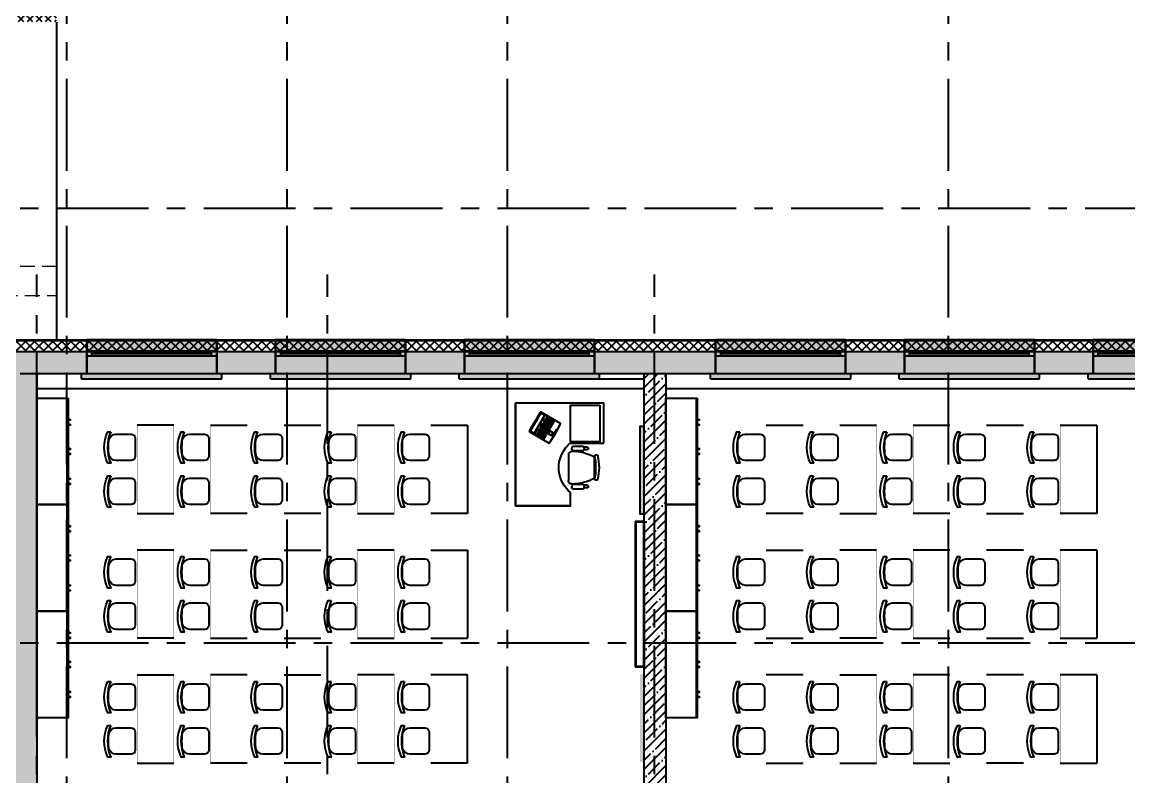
# Model space of a CAD drawing. Header units: millimetres. Extents: x -9318 to 9016603, y 0 to 838141.
# Drawn here: x 80797 to 95863, y 417267 to 427543 of the extents above; entities that cross this region are included whole.
import ezdxf
from ezdxf import colors
from ezdxf.entities.mleader import LeaderData, LeaderLine
from ezdxf.math import Vec2, Vec3

# ---------------------------------------------------------------- set-up
doc = ezdxf.new("R2010")
doc.units = ezdxf.units.MM
doc.linetypes.add('CENTER', pattern=[2, 1.25, -0.25, 0.25, -0.25])
doc.linetypes.add('HIDDEN', pattern=[6, 4, -2])
doc.layers.add('ТХ_мебель передв', color=250, linetype='Continuous', lineweight=13)
doc.styles.add('ISOCPEUR', font='isocpeur.ttf', dxfattribs={"width": 0.7})

# ---------------------------------------------------------------- blocks, each defined once
blk = doc.blocks.new('*U570')
h = blk.add_hatch(color=8)
h.dxf.hatch_style = 1
h.paths.add_polyline_path([(-1840, -310), (70, -310), (70, -240), (0, -240), (0, 220), (-1770, 220), (-1770, -240), (-1840, -240)])
at = {"color": 8, "lineweight": 30}
for p, q in [((-1770, -240), (-1770, 220)), ((0, -240), (0, 220))]:
    blk.add_line(p, q, dxfattribs=at)
at = {"color": 8}
for p, q in [((0, 220), (-1770, 220)), ((-1770, 70), (0, 70)), ((-1770, 0), (0, 0)), ((-1700, 0), (-1700, 70)), ((-1700, 35), (-70, 35)), ((-70, 0), (-70, 70)), ((-1840, -310), (-1840, -240)), ((-1840, -240), (-1770, -240)), ((0, -240), (70, -240)), ((70, -310), (70, -240)), ((-1840, -310), (70, -310))]:
    blk.add_line(p, q, dxfattribs=at)
blk = doc.blocks.new('*U571')
h = blk.add_hatch(color=8)
h.dxf.hatch_style = 1
h.paths.add_polyline_path([(-1840, -310), (70, -310), (70, -240), (0, -240), (0, 220), (-1770, 220), (-1770, -240), (-1840, -240)])
at = {"color": 8, "lineweight": 30}
for p, q in [((-1770, -240), (-1770, 220)), ((0, -240), (0, 220))]:
    blk.add_line(p, q, dxfattribs=at)
at = {"color": 8}
for p, q in [((0, 220), (-1770, 220)), ((-1770, 70), (0, 70)), ((-1770, 0), (0, 0)), ((-1700, 0), (-1700, 70)), ((-1700, 35), (-70, 35)), ((-70, 0), (-70, 70)), ((-1840, -310), (-1840, -240)), ((-1840, -240), (-1770, -240)), ((0, -240), (70, -240)), ((70, -310), (70, -240)), ((-1840, -310), (70, -310))]:
    blk.add_line(p, q, dxfattribs=at)
blk = doc.blocks.new('*U572')
h = blk.add_hatch(color=8)
h.dxf.hatch_style = 1
h.paths.add_polyline_path([(-1840, -310), (70, -310), (70, -240), (0, -240), (0, 220), (-1770, 220), (-1770, -240), (-1840, -240)])
at = {"color": 8, "lineweight": 30}
for p, q in [((-1770, -240), (-1770, 220)), ((0, -240), (0, 220))]:
    blk.add_line(p, q, dxfattribs=at)
at = {"color": 8}
for p, q in [((0, 220), (-1770, 220)), ((-1770, 70), (0, 70)), ((-1770, 0), (0, 0)), ((-1700, 0), (-1700, 70)), ((-1700, 35), (-70, 35)), ((-70, 0), (-70, 70)), ((-1840, -310), (-1840, -240)), ((-1840, -240), (-1770, -240)), ((0, -240), (70, -240)), ((70, -310), (70, -240)), ((-1840, -310), (70, -310))]:
    blk.add_line(p, q, dxfattribs=at)
blk = doc.blocks.new('*U550')
h = blk.add_hatch(color=8)
h.dxf.hatch_style = 1
h.paths.add_polyline_path([(-1840, -310), (70, -310), (70, -240), (0, -240), (0, 220), (-1770, 220), (-1770, -240), (-1840, -240)])
at = {"color": 8, "lineweight": 30}
for p, q in [((-1770, -240), (-1770, 220)), ((0, -240), (0, 220))]:
    blk.add_line(p, q, dxfattribs=at)
at = {"color": 8}
for p, q in [((0, 220), (-1770, 220)), ((-1770, 70), (0, 70)), ((-1770, 0), (0, 0)), ((-1700, 0), (-1700, 70)), ((-1700, 35), (-70, 35)), ((-70, 0), (-70, 70)), ((-1840, -310), (-1840, -240)), ((-1840, -240), (-1770, -240)), ((0, -240), (70, -240)), ((70, -310), (70, -240)), ((-1840, -310), (70, -310))]:
    blk.add_line(p, q, dxfattribs=at)
blk = doc.blocks.new('*U551')
h = blk.add_hatch(color=8)
h.dxf.hatch_style = 1
h.paths.add_polyline_path([(-1840, -310), (70, -310), (70, -240), (0, -240), (0, 220), (-1770, 220), (-1770, -240), (-1840, -240)])
at = {"color": 8, "lineweight": 30}
for p, q in [((-1770, -240), (-1770, 220)), ((0, -240), (0, 220))]:
    blk.add_line(p, q, dxfattribs=at)
at = {"color": 8}
for p, q in [((0, 220), (-1770, 220)), ((-1770, 70), (0, 70)), ((-1770, 0), (0, 0)), ((-1700, 0), (-1700, 70)), ((-1700, 35), (-70, 35)), ((-70, 0), (-70, 70)), ((-1840, -310), (-1840, -240)), ((-1840, -240), (-1770, -240)), ((0, -240), (70, -240)), ((70, -310), (70, -240)), ((-1840, -310), (70, -310))]:
    blk.add_line(p, q, dxfattribs=at)
blk = doc.blocks.new('*U552')
h = blk.add_hatch(color=8)
h.dxf.hatch_style = 1
h.paths.add_polyline_path([(-1840, -310), (70, -310), (70, -240), (0, -240), (0, 220), (-1770, 220), (-1770, -240), (-1840, -240)])
at = {"color": 8, "lineweight": 30}
for p, q in [((-1770, -240), (-1770, 220)), ((0, -240), (0, 220))]:
    blk.add_line(p, q, dxfattribs=at)
at = {"color": 8}
for p, q in [((0, 220), (-1770, 220)), ((-1770, 70), (0, 70)), ((-1770, 0), (0, 0)), ((-1700, 0), (-1700, 70)), ((-1700, 35), (-70, 35)), ((-70, 0), (-70, 70)), ((-1840, -310), (-1840, -240)), ((-1840, -240), (-1770, -240)), ((0, -240), (70, -240)), ((70, -310), (70, -240)), ((-1840, -310), (70, -310))]:
    blk.add_line(p, q, dxfattribs=at)
blk = doc.blocks.new('_DotSmall')
at = {"color": 8, "linetype": 'ByBlock', "const_width": 0.5}
blk.add_lwpolyline([(-0.0625, 0, 1), (0.0625, 0, 1)], format="xyb", close=True, dxfattribs=at)
blk = doc.blocks.new('У018')
at = {"layer": 'ТХ_мебель передв', "color": 8, "ltscale": 100, "const_width": 2}
blk.add_lwpolyline([(94750, 82280), (95250, 82280), (95250, 81080), (94750, 81080)], close=True, dxfattribs=at)
blk = doc.blocks.new('тумба под доской')
at = {"color": 8}
for points in [[(-1451, -426), (0, -426), (0, 0), (-1451, 0)], [(-1165, -453), (-1149, -453), (-1149, -426), (-1165, -426)], [(-1096, -453), (-1080, -453), (-1080, -426), (-1096, -426)], [(-768, -453), (-752, -453), (-752, -426), (-768, -426)], [(-699, -453), (-683, -453), (-683, -426), (-699, -426)], [(-360, -453), (-344, -453), (-344, -426), (-360, -426)], [(-291, -453), (-275, -453), (-275, -426), (-291, -426)]]:
    blk.add_lwpolyline(points, close=True, dxfattribs=at)
blk.add_lwpolyline([(-1451, -410), (0, -410)], dxfattribs=at)
blk = doc.blocks.new('laptop')
at = {"color": 8}
for p, q in [((-150, 325), (-155, 323)), ((-150, 325), (-155, 323)), ((-155, 323), (-155, 10)), ((-155, 323), (-155, 10)), ((-150, 313), (-155, 311)), ((0, 326), (-150, 325)), ((0, 326), (-150, 325)), ((0, 314), (-150, 313)), ((-143, 309), (-140, 310)), ((-143, 254), (-143, 309)), ((-140, 310), (140, 310)), ((150, 325), (0, 326)), ((150, 325), (0, 326)), ((150, 313), (0, 314)), ((140, 310), (143, 309)), ((143, 309), (143, 254)), ((155, 323), (150, 325)), ((155, 323), (150, 325)), ((155, 311), (150, 313)), ((155, 10), (155, 323)), ((155, 10), (155, 323)), ((155, 248), (-155, 248)), ((-147, 210), (-147, 234)), ((-147, 210), (-147, 100)), ((147, 210), (-147, 210)), ((-147, 210), (-72, 210)), ((-130, 194), (-147, 194)), ((147, 192), (-147, 192)), ((147, 173), (-147, 173)), ((147, 155), (-147, 155)), ((-140, 253), (-143, 254)), ((140, 253), (-140, 253)), ((-138, 192), (-138, 173)), ((-137, 244), (-96, 244)), ((-130, 210), (-130, 194)), ((-129, 173), (-129, 155)), ((-128, 210), (-128, 194)), ((76, 194), (-128, 194)), ((-123, 155), (-123, 137)), ((-119, 192), (-119, 173)), ((-111, 210), (-111, 194)), ((-110, 173), (-110, 155)), ((-103, 155), (-103, 137)), ((-99, 192), (-99, 173)), ((-94, 210), (-94, 194)), ((-68, 219), (-92, 243)), ((-90, 173), (-90, 155)), ((-84, 155), (-84, 137)), ((-80, 192), (-80, 173)), ((-77, 210), (-77, 194)), ((-71, 173), (-71, 155)), ((-64, 155), (-64, 137)), ((-60, 210), (-60, 194)), ((-60, 192), (-60, 173)), ((-51, 173), (-51, 155)), ((-45, 155), (-45, 137)), ((-43, 210), (-43, 194)), ((-41, 192), (-41, 173)), ((-32, 173), (-32, 155)), ((-26, 210), (-26, 194)), ((-25, 155), (-25, 137)), ((-19, 242), (-21, 242)), ((-21, 242), (-21, 237)), ((-21, 237), (-19, 237)), ((-21, 226), (-21, 220)), ((21, 226), (-21, 226)), ((-21, 220), (21, 220)), ((-21, 192), (-21, 173)), ((-19, 237), (-19, 242)), ((-12, 173), (-12, 155)), ((-9, 210), (-9, 194)), ((-6, 242), (-8, 242)), ((-8, 242), (-8, 237)), ((-8, 237), (-6, 237)), ((-6, 237), (-6, 242)), ((-6, 155), (-6, 137)), ((-2, 192), (-2, 173)), ((8, 242), (6, 242)), ((6, 242), (6, 237)), ((6, 237), (8, 237)), ((7, 173), (7, 155)), ((8, 237), (8, 242)), ((8, 210), (8, 194)), ((14, 155), (14, 137)), ((18, 192), (18, 173)), ((21, 242), (19, 242)), ((19, 242), (19, 237)), ((19, 237), (21, 237)), ((21, 237), (21, 242)), ((21, 220), (21, 226)), ((25, 210), (25, 194)), ((27, 173), (27, 155)), ((33, 155), (33, 137)), ((37, 192), (37, 173)), ((42, 210), (42, 194)), ((46, 173), (46, 155)), ((53, 155), (53, 137)), ((57, 192), (57, 173)), ((59, 210), (59, 194)), ((66, 173), (66, 155)), ((68, 219), (92, 243)), ((69, 210), (69, 211)), ((69, 210), (69, 211)), ((147, 210), (69, 210)), ((72, 155), (72, 137)), ((76, 210), (76, 194)), ((76, 192), (76, 173)), ((79, 210), (79, 194)), ((147, 194), (79, 194)), ((85, 173), (85, 155)), ((92, 155), (92, 137)), ((96, 244), (137, 244)), ((96, 210), (96, 194)), ((96, 192), (96, 173)), ((105, 173), (105, 155)), ((113, 210), (113, 194)), ((129, 192), (129, 100)), ((130, 210), (130, 194)), ((143, 254), (140, 253)), ((147, 234), (147, 210)), ((147, 210), (147, 100)), ((-155, 10), (-155, 8)), ((-155, 8), (-152, 5)), ((-152, 5), (-150, 5)), ((-150, 5), (0, 0)), ((147, 137), (-147, 137)), ((147, 118), (-147, 118)), ((147, 100), (-147, 100)), ((-123, 118), (-123, 100)), ((-114, 137), (-114, 118)), ((-98, 118), (-98, 100)), ((-94, 137), (-94, 118)), ((-75, 137), (-75, 118)), ((-74, 118), (-74, 100)), ((-59, 14), (-59, 1)), ((59, 14), (-59, 14)), ((-59, 1), (-59, 14)), ((-59, 14), (59, 14)), ((-55, 137), (-55, 118)), ((-55, 118), (-55, 100)), ((-36, 137), (-36, 118)), ((-16, 137), (-16, 118)), ((0, 0), (150, 5)), ((3, 137), (3, 118)), ((9, 118), (9, 100)), ((23, 137), (23, 118)), ((29, 118), (29, 100)), ((42, 137), (42, 118)), ((48, 118), (48, 100)), ((59, 1), (59, 14)), ((59, 14), (59, 1)), ((62, 137), (62, 118)), ((68, 118), (68, 100)), ((81, 137), (81, 118)), ((87, 118), (87, 100)), ((90, 118), (90, 100)), ((109, 137), (109, 100)), ((150, 5), (153, 6)), ((153, 6), (155, 8)), ((155, 8), (155, 10))]:
    blk.add_line(p, q, dxfattribs=at)
blk.add_lwpolyline([(-52, 79), (-4, 79), (-4, 39), (-52, 39)], close=True, dxfattribs=at)
for centre, radius, start, end in [((-137, 234), 10, 90, 180), ((-96, 239), 5, 45, 90), ((-72, 215), 5, 270, 45), ((72, 215), 5, 135, 236.1175), ((96, 239), 5, 90, 135), ((137, 234), 10, 0, 90), ((-150, 10), 5, 180, 266.4167), ((0, 2405), 2405, 266.4167, 273.5833), ((150, 10), 5, 273.5833, 0)]:
    blk.add_arc(centre, radius, start, end, dxfattribs=at)
blk = doc.blocks.new('мваи')
at = {"color": 8}
for points in [[(95699, 222916), (95154, 222916), (95154, 221715), (96551, 221715), (96551, 222466), (96371, 222466)], [(95699, 222456), (95699, 222916)], [(95752, 222694), (95752, 222646)], [(95789, 222694), (95789, 222646)], [(96271, 222694), (96271, 222646)], [(96308, 222694), (96308, 222646)], [(95741, 222641), (95741, 222493)], [(95800, 222641), (95800, 222493)], [(96260, 222641), (96260, 222493)], [(96324, 222641), (96324, 222493)], [(96551, 222466), (96551, 221715), (95154, 221715)]]:
    blk.add_lwpolyline(points, dxfattribs=at)
blk.add_lwpolyline([(95180, 222864), (95678, 222864), (95678, 222466), (95180, 222466)], close=True, dxfattribs=at)
blk.add_lwpolyline([(96250, 222482, 0.127479), (96170, 222789, 0.028308), (95890, 222789, 0.127479), (95810, 222482, 0.416667), (95858, 222435), (96207, 222435)], format="xyb", dxfattribs=at)
for centre, radius, start, end in [((96030, 222190), 667, 75.9812, 104.0188), ((96030, 221982), 829, 78.7648, 101.2352)]:
    blk.add_arc(centre, radius, start, end, dxfattribs=at)
for points in [[(95868, 222795), (95858, 222800), (95852, 222821), (95863, 222832)], [(95863, 222832), (95863, 222837), (95868, 222837), (95868, 222837)], [(96191, 222837), (96202, 222832), (96207, 222816), (96197, 222800)], [(95752, 222694), (95757, 222705), (95768, 222710), (95778, 222705)], [(95778, 222705), (95784, 222699), (95784, 222699), (95789, 222694)], [(96197, 222800), (96197, 222800), (96197, 222795), (96191, 222795)], [(96271, 222694), (96276, 222705), (96292, 222710), (96302, 222705)], [(96302, 222705), (96302, 222699), (96308, 222699), (96308, 222694)], [(95741, 222641), (95757, 222652), (95778, 222652), (95800, 222641)], [(96260, 222641), (96281, 222652), (96302, 222652), (96324, 222641)], [(95757, 222403), (95736, 222419), (95715, 222435), (95699, 222456)], [(95800, 222493), (95778, 222482), (95757, 222482), (95741, 222493)], [(96371, 222466), (96218, 222281), (95942, 222249), (95757, 222403)], [(96250, 222482), (96255, 222456), (96234, 222435), (96207, 222435)], [(96324, 222493), (96302, 222482), (96281, 222482), (96260, 222493)]]:
    blk.add_open_spline(points, degree=3, dxfattribs=at)
at = {"color": 8, "rotation": 150}
blk.add_blockref('laptop', (95567, 222259), dxfattribs=at)
blk = doc.blocks.new('Стул парты')
at = {"color": 8}
for points in [[(-95, -360, -0.36493), (-180, -259), (-180, -58, -0.414078), (-122, 0), (122, 0, -0.414078), (180, -58), (180, -259, -0.36493), (95, -360, -0.041656)], [(-212, -334, 0.203875), (217, -334), (217, -374, -0.227009), (-212, -374)]]:
    blk.add_lwpolyline(points, format="xyb", close=True, dxfattribs=at)

msp = doc.modelspace()

# ---------------------------------------------------------------- hatches: boundary and pattern name
at = {"ltscale": 100}
h = msp.add_hatch(dxfattribs=at)
h.set_pattern_fill('ANSI37', color=256, scale=700)
h.set_pattern_definition([(45, (-881264.54, 440766.49), (-61.871843, 61.871843), []), (135, (-881264.54, 440766.49), (-61.871843, -61.871843), [])])
h.paths.add_polyline_path([(78661.91, 438782.96), (81791.91, 438782.96), (81791.91, 435852.96), (84912.07, 435852.96), (84912.07, 427832.96), (81111.91, 427832.96), (81111.91, 427702.96), (75721.91, 427702.96), (75721.91, 419092.96), (80697.1, 419092.96), (80697.1, 423057.96), (115497.1, 423057.96), (115497.1, 419092.96), (125997.1, 419092.96), (125997.1, 401222.96), (132347.11, 401222.96), (132347.08, 391512.96), (119247.1, 391512.96), (119247.1, 397862.96), (111367.1, 397862.96), (111367.1, 403052.96), (102831.79, 403052.96), (102831.79, 402652.96), (102981.79, 402652.96), (102981.79, 402902.96), (111217.1, 402902.96), (111217.1, 397712.96), (119097.1, 397712.96), (119097.1, 391362.96), (132497.08, 391362.96), (132497.11, 401372.96), (126147.1, 401372.96), (126147.1, 419242.96), (115647.1, 419242.96), (115647.1, 423207.96), (80547.1, 423207.96), (80547.1, 419242.96), (75871.91, 419242.96), (75871.91, 427552.96), (81261.91, 427552.96), (81261.91, 427682.96), (85062.07, 427682.96), (85062.07, 436002.96), (81941.91, 436002.96), (81941.91, 438932.96), (78811.91, 438932.96), (78811.91, 439351.77), (78666.33, 439351.77)])
h = msp.add_hatch(dxfattribs=at)
h.set_pattern_fill('ANSI35', color=256, scale=700)
h.set_pattern_definition([(45, (-887755.71, 501612.85), (-123.743687, 123.743687), []), (45, (-887631.97, 501612.85), (-123.743687, 123.743687), [218.75, -43.75, 0, -43.75])])
h.paths.add_polyline_path([(115197.1, 423057.96), (80697.1, 423057.96), (80697.1, 419092.96), (80697.1, 418892.96), (80697.1, 411572.96), (80797.1, 411572.96), (80797.1, 410315.44), (80997.1, 410315.44), (80997.1, 411272.96), (84752.1, 411272.96), (84752.1, 410090.44), (84952.1, 410090.44), (84952.1, 411272.96), (95649.1, 411272.96), (95649.1, 411572.96), (80997.1, 411572.96), (80997.1, 422757.96), (115197.1, 422757.96)])
h = msp.add_hatch(dxfattribs=at)
h.set_pattern_fill('ANSI35', color=256, scale=700)
h.set_pattern_definition([(45, (-884940.71, 513547.5), (-123.743687, 123.743687), []), (45, (-884816.97, 513547.5), (-123.743687, 123.743687), [218.75, -43.75, 0, -43.75])])
h.paths.add_polyline_path([(89562.1, 422757.96), (89262.1, 422757.96), (89262.1, 414987.6), (89562.1, 414987.6)])
h = msp.add_hatch(color=256)
h.dxf.hatch_style = 1
h.paths.add_polyline_path([(89262.1, 422041.76), (89209.16, 422041.76), (89209.16, 420841.76), (89262.1, 420841.76)])
h = msp.add_hatch(color=256)
h.dxf.hatch_style = 1
h.paths.add_polyline_path([(89209.16, 417468.27), (89262.1, 417468.27), (89262.1, 418667.02), (89209.16, 418667.02)])

# ---------------------------------------------------------------- linework, layer by layer
at = {"linetype": 'CENTER', "ltscale": 1000}
for p, q in [((81402.03, 470770.43), (81402.03, 415038.08)), ((84402.03, 470770.43), (84402.03, 415038.08)), ((87402.03, 470770.43), (87402.03, 415038.08)), ((93402.03, 470770.43), (93402.03, 415038.08)), ((51268.34, 425007.96), (134446.74, 425007.96)), ((80997.1, 389801.69), (80997.1, 424109.16)), ((84952.1, 389801.69), (84952.1, 424109.16)), ((89407.1, 389801.69), (89407.1, 424109.16)), ((51268.34, 422757.96), (134446.74, 422757.96)), ((51268.34, 419092.96), (134865.51, 419092.96))]:
    msp.add_line(p, q, dxfattribs=at)
at = {"ltscale": 100}
for p, q in [((81270.66, 423217.96), (81270.66, 427542.96)), ((80537.1, 423217.96), (115657.1, 423217.96)), ((80547.1, 423207.96), (115647.1, 423207.96)), ((80697.1, 423057.96), (115497.1, 423057.96)), ((80997.1, 422757.96), (115197.1, 422757.96)), ((80997.1, 422757.96), (80997.1, 411572.96)), ((89262.1, 422757.96), (89262.1, 414987.6)), ((89562.1, 422757.96), (89562.1, 414987.6)), ((88657.1, 422687.91), (89262.1, 422687.91)), ((80997.1, 422554.46), (89262.1, 422554.4)), ((89562.1, 422554.46), (97827.1, 422554.4))]:
    msp.add_line(p, q, dxfattribs=at)
for p, q in [((82862.22, 422054.39), (82362.22, 422054.39)), ((83362.22, 422054.39), (83862.22, 422054.39)), ((84362.22, 422054.39), (84862.22, 422054.39)), ((85362.22, 422054.39), (85862.22, 422054.39)), ((86362.22, 422054.39), (86862.22, 422054.39)), ((86862.22, 422054.39), (86862.22, 420854.39)), ((90927.22, 422054.39), (91427.22, 422054.39)), ((91927.22, 422054.39), (92427.22, 422054.39)), ((92927.22, 422054.39), (93427.22, 422054.39)), ((93927.22, 422054.39), (94427.22, 422054.39)), ((94927.22, 422054.39), (95427.22, 422054.39)), ((95427.22, 422054.39), (95427.22, 420854.39)), ((82362.22, 420854.39), (82862.22, 420854.39)), ((83862.22, 420854.39), (83362.22, 420854.39)), ((84862.22, 420854.39), (84362.22, 420854.39)), ((85362.22, 420854.39), (85862.22, 420854.39)), ((86862.22, 420854.39), (86362.22, 420854.39)), ((91427.22, 420854.39), (90927.22, 420854.39)), ((91927.22, 420854.39), (92427.22, 420854.39)), ((93427.22, 420854.39), (92927.22, 420854.39)), ((93927.22, 420854.39), (94427.22, 420854.39)), ((95427.22, 420854.39), (94927.22, 420854.39)), ((82862.22, 420354.39), (82362.22, 420354.39)), ((83362.22, 420354.39), (83862.22, 420354.39)), ((84362.22, 420354.39), (84862.22, 420354.39)), ((85862.22, 420354.39), (85362.22, 420354.39)), ((86362.22, 420354.39), (86862.22, 420354.39)), ((86862.22, 420354.39), (86862.22, 419154.39)), ((90927.22, 420354.39), (91427.22, 420354.39)), ((92427.22, 420354.39), (91927.22, 420354.39)), ((93427.22, 420354.39), (92927.22, 420354.39)), ((94427.22, 420354.39), (93927.22, 420354.39)), ((95427.22, 420354.39), (94927.22, 420354.39)), ((95427.22, 420354.39), (95427.22, 419154.39)), ((82862.22, 419154.39), (82362.22, 419154.39)), ((83362.22, 419154.39), (83862.22, 419154.39)), ((84362.22, 419154.39), (84862.22, 419154.39)), ((85362.22, 419154.39), (85862.22, 419154.39)), ((86362.22, 419154.39), (86862.22, 419154.39)), ((90927.22, 419154.39), (91427.22, 419154.39)), ((92427.22, 419154.39), (91927.22, 419154.39)), ((92927.22, 419154.39), (93427.22, 419154.39)), ((93927.22, 419154.39), (94427.22, 419154.39)), ((94927.22, 419154.39), (95427.22, 419154.39)), ((82362.22, 418654.39), (82862.22, 418654.39)), ((83862.22, 418654.39), (83362.22, 418654.39)), ((84362.22, 418654.39), (84862.22, 418654.39)), ((85862.22, 418654.39), (85362.22, 418654.39)), ((86862.22, 418654.39), (86362.22, 418654.39)), ((86862.22, 417454.39), (86862.22, 418654.39)), ((91427.22, 418654.39), (90927.22, 418654.39)), ((91927.22, 418654.39), (92427.22, 418654.39)), ((93427.22, 418654.39), (92927.22, 418654.39)), ((94427.22, 418654.39), (93927.22, 418654.39)), ((95427.22, 418654.39), (94927.22, 418654.39)), ((95427.22, 418654.39), (95427.22, 417454.39)), ((82362.22, 417454.39), (82862.22, 417454.39)), ((83862.22, 417454.39), (83362.22, 417454.39)), ((84862.22, 417454.39), (84362.22, 417454.39)), ((85862.22, 417454.39), (85362.22, 417454.39)), ((86862.22, 417454.39), (86362.22, 417454.39)), ((90927.22, 417454.39), (91427.22, 417454.39)), ((91927.22, 417454.39), (92427.22, 417454.39)), ((92927.22, 417454.39), (93427.22, 417454.39)), ((94427.22, 417454.39), (93927.22, 417454.39)), ((94927.22, 417454.39), (95427.22, 417454.39))]:
    msp.add_line(p, q)
at = {"linetype": 'HIDDEN', "lineweight": 5, "ltscale": 50}
msp.add_lwpolyline([(80535.84, 423819.46), (81270.66, 423819.46), (81270.66, 424217.27), (80535.84, 424217.27)], close=True, dxfattribs=at)
msp.add_lwpolyline([(89262.1, 420841.76), (89209.16, 420841.76), (89209.16, 422041.76), (89262.1, 422041.76)], close=True)
at = {"lineweight": 35}
msp.add_lwpolyline([(89262.1, 418767.02), (89150.85, 418767.02), (89150.85, 420741.76), (89262.1, 420741.76)], close=True, dxfattribs=at)

# ---------------------------------------------------------------- block references
for name, p in [('*U552', (83447.1, 422997.96)), ('*U551', (86017.1, 422997.96)), ('*U550', (88587.1, 422997.96)), ('*U572', (92007.1, 422997.96)), ('*U571', (94577.1, 422997.96)), ('*U570', (97147.1, 422997.96)), ('У018', (-12387.84, 339774.2)), ('У018', (-11387.84, 339774.2)), ('У018', (-10387.84, 339774.2)), ('У018', (-9387.84, 339774.2)), ('У018', (-8387.84, 339774.2)), ('У018', (-3822.84, 339774.2)), ('У018', (-2822.84, 339774.2)), ('У018', (-1822.84, 339774.2)), ('У018', (-822.84, 339774.2)), ('У018', (177.16, 339774.2)), ('У018', (-12387.84, 338074.2)), ('У018', (-11387.84, 338074.2)), ('У018', (-10387.84, 338074.2)), ('У018', (-9387.84, 338074.2)), ('У018', (-8387.84, 338074.2)), ('У018', (-3822.84, 338074.2)), ('У018', (-2822.84, 338074.2)), ('У018', (-1822.84, 338074.2)), ('У018', (-822.84, 338074.2)), ('У018', (177.16, 338074.2)), ('У018', (-12387.84, 336374.2)), ('У018', (-11387.84, 336374.2)), ('У018', (-10387.84, 336374.2)), ('У018', (-9387.84, 336374.2)), ('У018', (-8387.84, 336374.2)), ('У018', (-3822.84, 336374.2)), ('У018', (-2822.84, 336374.2)), ('У018', (-1822.84, 336374.2)), ('У018', (-822.84, 336374.2)), ('У018', (177.16, 336374.2))]:
    msp.add_blockref(name, p)
at = {"xscale": -1, "rotation": 90}
for p in [(80997.09, 420974.26), (89562.09, 420974.26), (80997.09, 419523.65), (89562.09, 419523.65), (80997.09, 418073.04), (89562.09, 418073.04)]:
    msp.add_blockref('тумба под доской', p, dxfattribs=at)
at = {"rotation": 270}
for name, p in [('мваи', (-134202.24, 517508.07)), ('Стул парты', (82337.22, 421754.39)), ('Стул парты', (83337.22, 421754.39)), ('Стул парты', (84337.22, 421754.39)), ('Стул парты', (85337.22, 421754.39)), ('Стул парты', (86337.22, 421754.39)), ('Стул парты', (90902.22, 421754.39)), ('Стул парты', (91902.22, 421754.39)), ('Стул парты', (92902.22, 421754.39)), ('Стул парты', (93902.22, 421754.39)), ('Стул парты', (94902.22, 421754.39)), ('Стул парты', (82337.22, 421154.39)), ('Стул парты', (83337.22, 421154.39)), ('Стул парты', (84337.22, 421154.39)), ('Стул парты', (85337.22, 421154.39)), ('Стул парты', (86337.22, 421154.39)), ('Стул парты', (90902.22, 421154.39)), ('Стул парты', (91902.22, 421154.39)), ('Стул парты', (92902.22, 421154.39)), ('Стул парты', (93902.22, 421154.39)), ('Стул парты', (94902.22, 421154.39)), ('Стул парты', (82337.22, 420054.39)), ('Стул парты', (83337.22, 420054.39)), ('Стул парты', (84337.22, 420054.39)), ('Стул парты', (85337.22, 420054.39)), ('Стул парты', (86337.22, 420054.39)), ('Стул парты', (90902.22, 420054.39)), ('Стул парты', (91902.22, 420054.39)), ('Стул парты', (92902.22, 420054.39)), ('Стул парты', (93902.22, 420054.39)), ('Стул парты', (94902.22, 420054.39)), ('Стул парты', (82337.22, 419454.39)), ('Стул парты', (83337.22, 419454.39)), ('Стул парты', (84337.22, 419454.39)), ('Стул парты', (85337.22, 419454.39)), ('Стул парты', (86337.22, 419454.39)), ('Стул парты', (90902.22, 419454.39)), ('Стул парты', (91902.22, 419454.39)), ('Стул парты', (92902.22, 419454.39)), ('Стул парты', (93902.22, 419454.39)), ('Стул парты', (94902.22, 419454.39)), ('Стул парты', (82337.22, 418354.39)), ('Стул парты', (83337.22, 418354.39)), ('Стул парты', (84337.22, 418354.39)), ('Стул парты', (85337.22, 418354.39)), ('Стул парты', (86337.22, 418354.39)), ('Стул парты', (90902.22, 418354.39)), ('Стул парты', (91902.22, 418354.39)), ('Стул парты', (92902.22, 418354.39)), ('Стул парты', (93902.22, 418354.39)), ('Стул парты', (94902.22, 418354.39)), ('Стул парты', (82337.22, 417754.39)), ('Стул парты', (83337.22, 417754.39)), ('Стул парты', (84337.22, 417754.39)), ('Стул парты', (85337.22, 417754.39)), ('Стул парты', (86337.22, 417754.39)), ('Стул парты', (90902.22, 417754.39)), ('Стул парты', (91902.22, 417754.39)), ('Стул парты', (92902.22, 417754.39)), ('Стул парты', (93902.22, 417754.39)), ('Стул парты', (94902.22, 417754.39))]:
    msp.add_blockref(name, p, dxfattribs=at)

# ---------------------------------------------------------------- leaders
ml = msp.add_multileader_mtext('Standard')
ml.set_content('+13,200', color=8, style='ISOCPEUR')
ml.set_leader_properties(color=8, linetype='Continuous', lineweight=-1)
ml.set_arrow_properties(name='DOTSMALL')
ml.build(insert=Vec2(0, 0))
ml.multileader.update_dxf_attribs({"has_text_frame": 1, "text_left_attachment_type": 4, "text_right_attachment_type": 4, "dogleg_length": 100, "arrow_head_size": 180})
ctx = ml.context
ctx.base_point, ctx.char_height, ctx.arrow_head_size, ctx.landing_gap_size, ctx.plane_origin = Vec3(93068.63, 826103.47), 250, 180, 50, Vec3(90907.41, 825512.23)
ctx.left_attachment, ctx.right_attachment = 4, 4
notes = []
notes.append((ctx, [(0, (0, 0, 0), (0, 0), (1, 0), 1, [])]))
ctx.mtext.insert, ctx.mtext.width, ctx.mtext.line_spacing_style, ctx.mtext.flow_direction = Vec3(93118.63, 826436.81), 852.697, 2, 5
ml = msp.add_multileader_mtext('Standard')
ml.set_content('+11,550', color=8, style='ISOCPEUR')
ml.set_leader_properties(color=8, linetype='Continuous', lineweight=-1)
ml.set_arrow_properties(name='DOTSMALL')
ml.build(insert=Vec2(0, 0))
ml.multileader.update_dxf_attribs({"has_text_frame": 1, "text_left_attachment_type": 4, "text_right_attachment_type": 4, "dogleg_length": 100, "arrow_head_size": 180})
ctx = ml.context
ctx.base_point, ctx.char_height, ctx.arrow_head_size, ctx.landing_gap_size, ctx.plane_origin = Vec3(88068.63, 825358.47), 250, 180, 50, Vec3(85907.41, 824767.23)
ctx.left_attachment, ctx.right_attachment = 4, 4
notes.append((ctx, [(0, (0, 0, 0), (0, 0), (1, 0), 1, [])]))
ctx.mtext.insert, ctx.mtext.width, ctx.mtext.line_spacing_style, ctx.mtext.flow_direction = Vec3(88118.63, 825691.81), 852.697, 2, 5
ml = msp.add_multileader_mtext('Standard')
ml.set_content('+13,700', color=8, style='ISOCPEUR')
ml.set_leader_properties(color=8, linetype='Continuous', lineweight=-1)
ml.set_arrow_properties(name='DOTSMALL')
ml.build(insert=Vec2(0, 0))
ml.multileader.update_dxf_attribs({"has_text_frame": 1, "text_left_attachment_type": 4, "text_right_attachment_type": 4, "dogleg_length": 100, "arrow_head_size": 180})
ctx = ml.context
ctx.base_point, ctx.char_height, ctx.arrow_head_size, ctx.landing_gap_size, ctx.plane_origin = Vec3(118053.07, 658154.33), 250, 180, 50, Vec3(117803.7, 657493.51)
ctx.left_attachment, ctx.right_attachment = 4, 4
notes.append((ctx, [(0, (0, 0, 0), (0, 0), (1, 0), 1, [])]))
ctx.mtext.insert, ctx.mtext.width, ctx.mtext.line_spacing_style, ctx.mtext.flow_direction = Vec3(118103.07, 658487.66), 852.697, 2, 5
ml = msp.add_multileader_mtext('Standard')
ml.set_content('+15,850', color=8, style='ISOCPEUR')
ml.set_leader_properties(color=8, linetype='Continuous', lineweight=-1)
ml.set_arrow_properties(name='DOTSMALL')
ml.build(insert=Vec2(0, 0))
ml.multileader.update_dxf_attribs({"has_text_frame": 1, "text_left_attachment_type": 4, "text_right_attachment_type": 4, "dogleg_length": 100, "arrow_head_size": 180})
ctx = ml.context
ctx.base_point, ctx.char_height, ctx.arrow_head_size, ctx.landing_gap_size, ctx.plane_origin = Vec3(116043.29, 652621.27), 250, 180, 50, Vec3(116522.41, 649668.82)
ctx.left_attachment, ctx.right_attachment = 4, 4
notes.append((ctx, [(0, (0, 0, 0), (0, 0), (1, 0), 1, [])]))
ctx.mtext.insert, ctx.mtext.width, ctx.mtext.line_spacing_style, ctx.mtext.flow_direction = Vec3(116093.29, 652954.61), 852.697, 2, 5
ml = msp.add_multileader_mtext('Standard')
ml.set_content('+9,800', color=8, style='ISOCPEUR')
ml.set_leader_properties(color=8, linetype='Continuous', lineweight=-1)
ml.set_arrow_properties(name='DOTSMALL')
ml.build(insert=Vec2(0, 0))
ml.multileader.update_dxf_attribs({"has_text_frame": 1, "text_left_attachment_type": 4, "text_right_attachment_type": 4, "dogleg_length": 100, "arrow_head_size": 180})
ctx = ml.context
ctx.base_point, ctx.char_height, ctx.arrow_head_size, ctx.landing_gap_size, ctx.plane_origin = Vec3(118053.07, 538154.33), 250, 180, 50, Vec3(117803.7, 537493.51)
ctx.left_attachment, ctx.right_attachment = 4, 4
notes.append((ctx, [(0, (0, 0, 0), (0, 0), (1, 0), 1, [])]))
ctx.mtext.insert, ctx.mtext.width, ctx.mtext.line_spacing_style, ctx.mtext.flow_direction = Vec3(118103.07, 538487.66), 852.697, 2, 5
ml = msp.add_multileader_mtext('Standard')
ml.set_content('+11,750', color=8, style='ISOCPEUR')
ml.set_leader_properties(color=8, linetype='Continuous', lineweight=-1)
ml.set_arrow_properties(name='DOTSMALL')
ml.build(insert=Vec2(0, 0))
ml.multileader.update_dxf_attribs({"has_text_frame": 1, "text_left_attachment_type": 4, "text_right_attachment_type": 4, "dogleg_length": 100, "arrow_head_size": 180})
ctx = ml.context
ctx.base_point, ctx.char_height, ctx.arrow_head_size, ctx.landing_gap_size, ctx.plane_origin = Vec3(116043.29, 532621.27), 250, 180, 50, Vec3(116522.41, 529668.82)
ctx.left_attachment, ctx.right_attachment = 4, 4
notes.append((ctx, [(0, (0, 0, 0), (0, 0), (1, 0), 1, [])]))
ctx.mtext.insert, ctx.mtext.width, ctx.mtext.line_spacing_style, ctx.mtext.flow_direction = Vec3(116093.29, 532954.61), 852.697, 2, 5
ml = msp.add_multileader_mtext('Standard')
ml.set_content('+7,850', color=8, style='ISOCPEUR')
ml.set_leader_properties(color=8, linetype='Continuous', lineweight=-1)
ml.set_arrow_properties(name='DOTSMALL')
ml.build(insert=Vec2(0, 0))
ml.multileader.update_dxf_attribs({"has_text_frame": 1, "text_left_attachment_type": 4, "text_right_attachment_type": 4, "dogleg_length": 100, "arrow_head_size": 180})
ctx = ml.context
ctx.base_point, ctx.char_height, ctx.arrow_head_size, ctx.landing_gap_size, ctx.plane_origin = Vec3(82569.71, 434646.78), 250, 180, 50, Vec3(82488.32, 433379.22)
ctx.left_attachment, ctx.right_attachment = 4, 4
notes.append((ctx, [(0, (0, 0, 0), (0, 0), (1, 0), 1, [])]))
ctx.mtext.insert, ctx.mtext.width, ctx.mtext.line_spacing_style, ctx.mtext.flow_direction = Vec3(82619.71, 434980.11), 595.5678, 2, 5
for ctx, leaders in notes:
    for number, flags, end, landing, length, lines in leaders:
        leader = LeaderData()
        leader.index, (leader.has_last_leader_line, leader.has_dogleg_vector, leader.attachment_direction) = number, flags
        leader.last_leader_point, leader.dogleg_vector, leader.dogleg_length = Vec3(end), Vec3(landing), length
        for number, points, colour, breaks in lines:
            line = LeaderLine()
            line.index, line.vertices, line.color, line.breaks = number, Vec3.list(points), colors.encode_raw_color(colour), breaks
            leader.lines.append(line)
        ctx.leaders.append(leader)

doc.saveas('drawing.dxf')
